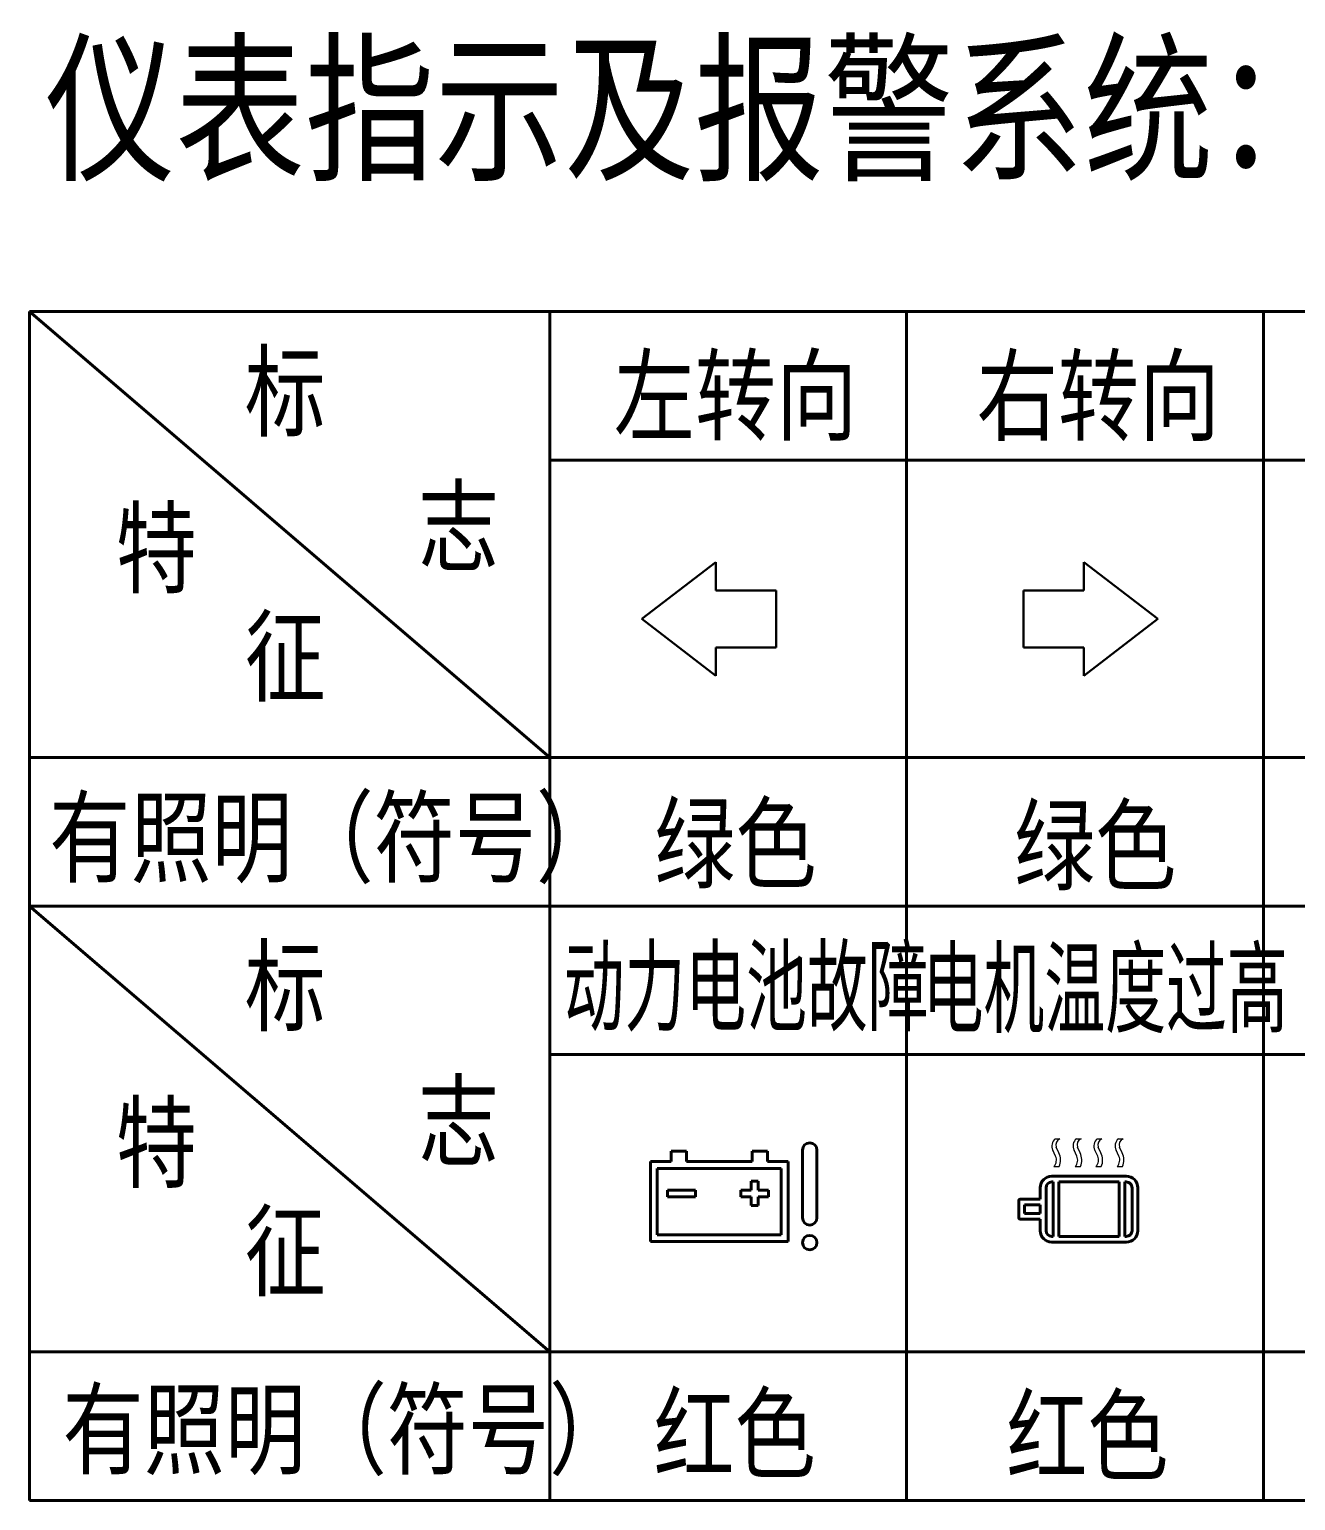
# Model space of a CAD drawing. Header units: millimetres. Extents: x 0 to 1188, y 0 to 840.
# Drawn here: x 586.8 to 672, y 117.2 to 216.2 of the extents above; entities that cross this region are included whole.
import ezdxf

# ---------------------------------------------------------------- set-up
doc = ezdxf.new("R2010")
doc.units = ezdxf.units.MM
doc.layers.add('002', color=1, linetype='Continuous')
doc.layers.add('1轮廓实线层', color=7, linetype='Continuous', lineweight=40)
doc.layers.add('7标注层', color=4, linetype='Continuous', lineweight=20)
doc.styles.get("Standard").update_dxf_attribs({"font": ''})
doc.styles.get('Standard').set_extended_font_data('SimSun')

msp = doc.modelspace()

# ---------------------------------------------------------------- linework, layer by layer
at = {"layer": '002', "color": 3, "linetype": 'Continuous', "lineweight": 30}
for points in [[(628.02, 176.5016), (632.9954, 180.3289)], [(632.9954, 178.4153), (632.9954, 180.3289)], [(657.7408, 178.4153), (657.7408, 180.3289)], [(662.7163, 176.5016), (657.7408, 180.3289)], [(632.9954, 178.4153), (637.0572, 178.4153)], [(637.0572, 174.588), (637.0572, 178.4153)], [(657.7408, 178.4153), (653.679, 178.4153)], [(653.679, 174.588), (653.679, 178.4153)], [(628.02, 176.5016), (632.9954, 172.6744)], [(662.7163, 176.5016), (657.7408, 172.6744)], [(632.9954, 174.588), (637.0572, 174.588)], [(632.9954, 172.6744), (632.9954, 174.588)], [(657.7408, 174.588), (653.679, 174.588)], [(657.7408, 172.6744), (657.7408, 174.588)]]:
    msp.add_lwpolyline(points, dxfattribs=at)
at = {"layer": '1轮廓实线层', "color": 3}
for p, q in [((586.8268, 197.1921), (621.8268, 167.1921)), ((586.8268, 197.1921), (933.8268, 197.1921)), ((586.8268, 197.1921), (586.8268, 157.1921)), ((621.8268, 197.1921), (621.8268, 157.1921)), ((645.8268, 197.1921), (645.8268, 157.1921)), ((669.8268, 197.1921), (669.8268, 157.1921)), ((621.8268, 187.1921), (933.8268, 187.1921)), ((586.8268, 167.1921), (933.8268, 167.1921)), ((586.8268, 157.1921), (586.8268, 117.1921)), ((586.8268, 157.1921), (621.8268, 127.1921)), ((586.8268, 157.1921), (933.8268, 157.1921)), ((621.8268, 157.1921), (621.8268, 117.1921)), ((645.8268, 157.1921), (645.8268, 117.1921)), ((669.8268, 157.1921), (669.8268, 117.1921)), ((621.8268, 147.1921), (933.8268, 147.1921)), ((586.8268, 127.1921), (933.8268, 127.1921)), ((586.8268, 117.1921), (933.8268, 117.1921))]:
    msp.add_line(p, q, dxfattribs=at)
at = {"layer": '1轮廓实线层', "color": 1, "ltscale": 7}
for p, q in [((629.9909, 139.9979), (629.9909, 140.7031)), ((629.9909, 140.7031), (631.0243, 140.7031)), ((631.0243, 140.7031), (631.0243, 139.9979)), ((635.4441, 140.7031), (635.4441, 139.9979)), ((636.4775, 140.7031), (635.4441, 140.7031)), ((636.4775, 139.9979), (636.4775, 140.7031)), ((628.5932, 139.9979), (628.5932, 134.6178)), ((628.5932, 139.9979), (629.9909, 139.9979)), ((631.0243, 139.9979), (635.4441, 139.9979)), ((637.8581, 139.9979), (636.4775, 139.9979)), ((637.8581, 134.6178), (637.8581, 139.9979)), ((637.3982, 139.5381), (629.053, 139.5381)), ((629.053, 139.5381), (629.053, 135.0776)), ((635.3741, 138.0819), (635.3741, 138.671)), ((635.3741, 138.671), (635.834, 138.671)), ((635.834, 138.671), (635.834, 138.0819)), ((637.3982, 135.0776), (637.3982, 139.5381)), ((655.5896, 139.0132), (660.6016, 139.0132)), ((655.5896, 138.6276), (655.686, 138.6276)), ((655.686, 138.6276), (655.686, 134.965)), ((656.0715, 138.6276), (660.1197, 138.6276)), ((656.0715, 138.6276), (656.0715, 134.965)), ((660.1197, 138.6276), (660.1197, 134.965)), ((660.5052, 138.6276), (660.6016, 138.6276)), ((660.5052, 138.6276), (660.5052, 134.965)), ((629.7447, 137.6221), (629.7447, 138.0819)), ((629.7447, 138.0819), (631.623, 138.0819)), ((631.623, 137.6221), (629.7447, 137.6221)), ((631.623, 138.0819), (631.623, 137.6221)), ((634.6649, 137.6221), (634.6649, 138.0819)), ((635.3741, 138.0819), (634.6649, 138.0819)), ((635.3741, 137.6221), (634.6649, 137.6221)), ((635.3741, 137.6221), (635.3741, 137.0329)), ((636.5432, 138.0819), (635.834, 138.0819)), ((635.834, 137.6221), (636.5432, 137.6221)), ((635.834, 137.0329), (635.834, 137.6221)), ((636.5432, 138.0819), (636.5432, 137.6221)), ((654.8185, 138.2421), (654.8185, 137.471)), ((655.204, 138.2421), (655.204, 135.3505)), ((660.9872, 138.2421), (660.9872, 135.3505)), ((661.3727, 138.2421), (661.3727, 135.3505)), ((635.3741, 137.0329), (635.834, 137.0329)), ((653.3727, 137.3746), (653.3727, 136.218)), ((653.4691, 137.471), (654.8185, 137.471)), ((653.7582, 137.0855), (653.7582, 136.5071)), ((653.7582, 137.0855), (654.8185, 137.0855)), ((654.8185, 137.0855), (654.8185, 136.5071)), ((653.4691, 136.1216), (654.8185, 136.1216)), ((653.7582, 136.5071), (654.8185, 136.5071)), ((654.8185, 136.1216), (654.8185, 135.3505)), ((628.5932, 134.6178), (637.8581, 134.6178)), ((629.053, 135.0776), (637.3982, 135.0776)), ((655.5896, 134.965), (655.686, 134.965)), ((656.0715, 134.965), (660.1197, 134.965)), ((660.5052, 134.965), (660.6016, 134.965)), ((655.5896, 134.5794), (660.6016, 134.5794))]:
    msp.add_line(p, q, dxfattribs=at)
at = {"layer": '1轮廓实线层', "color": 1, "ltscale": 10}
for p, q in [((638.8256, 140.7722), (638.8256, 136.2128)), ((639.7932, 140.7722), (639.7932, 136.2128))]:
    msp.add_line(p, q, dxfattribs=at)
at = {"layer": '1轮廓实线层', "color": 1}
msp.add_circle((639.3094, 134.5487), 0.4838, dxfattribs=at)
for centre, start, end in [((639.3094, 140.7722), 0, 180), ((639.3094, 136.2128), 180, 0)]:
    msp.add_arc(centre, 0.4838, start, end, dxfattribs=at)
at = {"layer": '1轮廓实线层', "color": 1, "ltscale": 7}
for centre, radius, start, end in [((655.5896, 138.2421), 0.7711, 90, 180), ((655.5896, 138.2421), 0.3855, 90, 180), ((660.6016, 138.2421), 0.7711, 0, 90), ((660.6016, 138.2421), 0.3855, 0, 90), ((653.4691, 137.3746), 0.0964, 90, 180), ((653.4691, 136.218), 0.0964, 180, 270), ((655.5896, 135.3505), 0.7711, 180, 270), ((655.5896, 135.3505), 0.3855, 180, 270), ((660.6016, 135.3505), 0.3855, 270, 0), ((660.6016, 135.3505), 0.7711, 270, 0)]:
    msp.add_arc(centre, radius, start, end, dxfattribs=at)
at = {"layer": '7标注层', "color": 1, "ltscale": 10}
for p, q in [((655.818, 141.5385), (656.1355, 141.5385)), ((657.2453, 141.5385), (657.5628, 141.5385)), ((658.6481, 141.5385), (658.9656, 141.5385)), ((660.0754, 141.5385), (660.393, 141.5385)), ((655.8479, 140.3682), (655.6573, 140.7591)), ((656.067, 140.5902), (655.8841, 140.9695)), ((657.2753, 140.3682), (657.0846, 140.7591)), ((657.4944, 140.5902), (657.3115, 140.9695)), ((658.678, 140.3682), (658.4874, 140.7591)), ((658.8972, 140.5902), (658.7142, 140.9695)), ((660.1054, 140.3682), (659.9147, 140.7591)), ((660.3245, 140.5902), (660.1416, 140.9695)), ((655.7314, 139.6661), (656.0912, 139.6661)), ((657.1588, 139.6661), (657.5185, 139.6661)), ((658.5616, 139.6661), (658.9213, 139.6661)), ((659.9889, 139.6661), (660.3486, 139.6661))]:
    msp.add_line(p, q, dxfattribs=at)
for centre, radius, start, end in [((656.2427, 141.0447), 0.6514, 130.698109, 206.00167), ((656.317, 141.1183), 0.4577, 113.360252, 198.965599), ((657.6701, 141.0447), 0.6514, 130.698109, 206.00167), ((657.7443, 141.1183), 0.4577, 113.360252, 198.965599), ((659.0728, 141.0447), 0.6514, 130.698109, 206.00167), ((659.1471, 141.1183), 0.4577, 113.360252, 198.965599), ((660.5002, 141.0447), 0.6514, 130.698109, 206.00167), ((660.5745, 141.1183), 0.4577, 113.360252, 198.965599), ((655.0647, 140.1017), 1.115, 337.008364, 25.983026), ((656.4921, 140.1017), 1.115, 337.008364, 25.983026), ((657.8948, 140.1017), 1.115, 337.008364, 25.983026), ((659.3222, 140.1017), 1.115, 337.008364, 25.983026), ((655.2636, 140.1045), 0.6411, 316.868211, 24.295532), ((656.6909, 140.1045), 0.6411, 316.868211, 24.295532), ((658.0937, 140.1045), 0.6411, 316.868211, 24.295532), ((659.521, 140.1045), 0.6411, 316.868211, 24.295532)]:
    msp.add_arc(centre, radius, start, end, dxfattribs=at)

# ---------------------------------------------------------------- texts
at = {"layer": '1轮廓实线层', "color": 3}
for s, height, width, p in [('仪表指示及报警系统：（标志符号依照GB4094-1999标准及有关规定）', 8, 0.8, (587.892, 206.8248)), ('标', 5, 0.8, (601.2969, 189.3002)), ('左转向', 5, 0.8, (626.1309, 189.0356)), ('右转向', 5, 0.8, (650.5389, 189.0193)), ('志', 5, 0.8, (612.9628, 180.2371)), ('特', 5, 0.8, (592.6288, 178.772)), ('征', 5, 0.8, (601.2969, 171.4751)), ('有照明（符号）', 5, 0.8, (588.1608, 159.3102)), ('绿色', 5, 0.8, (628.8595, 158.9063)), ('绿色', 5, 0.8, (653.0538, 158.7734)), ('标', 5, 0.8, (601.2969, 149.3002)), ('动力电池故障', 5, 0.6, (622.756, 149.3101)), ('电机温度过高', 5, 0.6, (646.9075, 149.1831)), ('志', 5, 0.8, (612.9628, 140.2371)), ('特', 5, 0.8, (592.6288, 138.772)), ('征', 5, 0.8, (601.2969, 131.4751)), ('有照明（符号）', 5, 0.8, (589.0472, 119.4873)), ('红色', 5, 0.8, (628.8033, 119.2079)), ('红色', 5, 0.8, (652.5281, 119.0739))]:
    msp.add_text(s, height=height, dxfattribs=dict(at, width=width)).set_placement(p)

doc.saveas('drawing.dxf')
